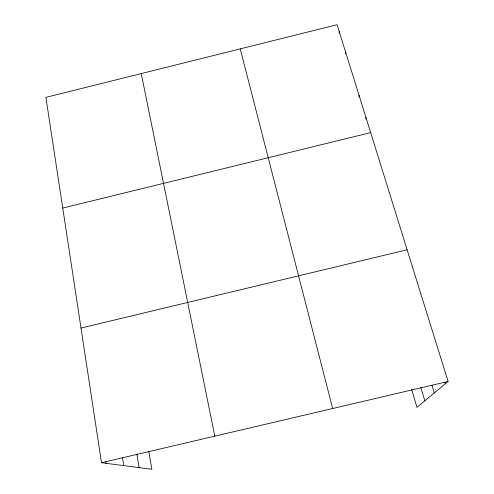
<?xml version="1.0" encoding="UTF-8"?>
<svg xmlns="http://www.w3.org/2000/svg" width="494" height="494" viewBox="0 0 494 494"><rect width="100%" height="100%" fill="white"/><g stroke="black" fill="none" stroke-linecap="round" stroke-linejoin="round"><path stroke-width="0.74" d="M339.131 33.061L339.205 31.536M345.578 53.803L345.676 52.333M358.897 96.812L359.058 95.317M365.782 118.961L365.968 117.535M148.737 451.158L151.874 469.3L101.498 462.705L45.905 97.374L337.081 24.7L448.095 381.461L416.961 407.352L411.712 389.507M62.75 208.06L370.667 132.627M81.01 328.053L407.124 249.785M101.498 462.705L448.095 381.461M444.828 382.418L445.261 383.819M431.984 385.264L434.306 392.928M420.851 387.537L424.815 400.819M240.245 48.869L332.666 408.519M141.247 73.575L214.822 436.14M136.869 454.116L139.135 467.633M122.506 457.815L123.772 465.62M105.852 461.878L106.074 463.304"/></g></svg>
